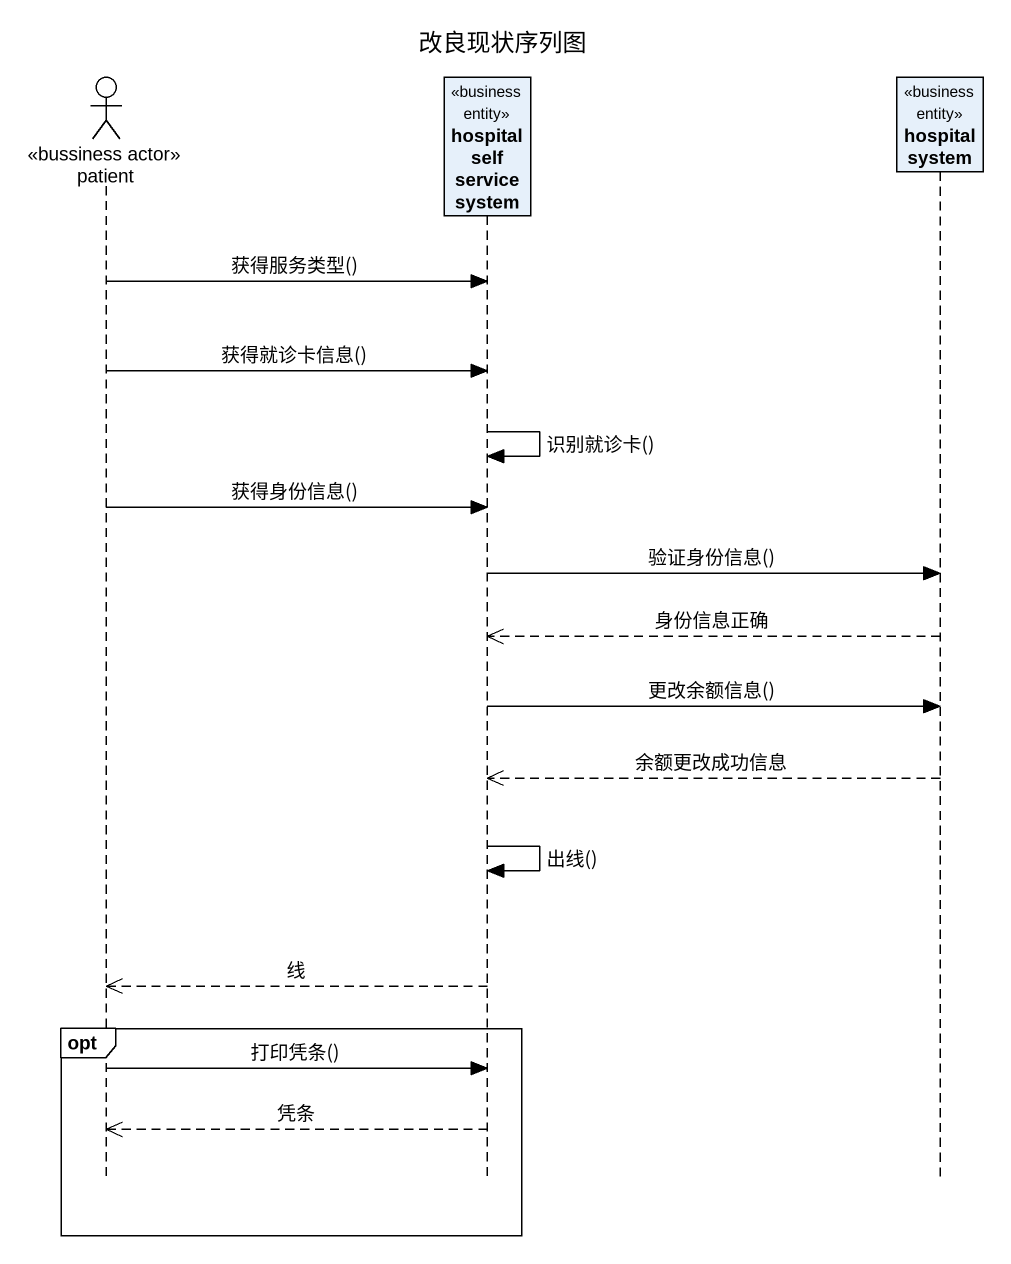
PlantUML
@startuml
title 改良现状序列图
hide footbox
actor patient <<bussiness actor>>
participant "hospital self service system" as hospital_self_service_system <<business entity>>
participant "hospital system" as hospital_system <<business entity>>

patient -> hospital_self_service_system : 获得服务类型()
patient -> hospital_self_service_system : 获得就诊卡信息()
hospital_self_service_system -> hospital_self_service_system : 识别就诊卡()
patient -> hospital_self_service_system : 获得身份信息()
hospital_self_service_system -> hospital_system : 验证身份信息()
hospital_system -->> hospital_self_service_system : 身份信息正确
hospital_self_service_system -> hospital_system : 更改余额信息()
hospital_system -->> hospital_self_service_system : 余额更改成功信息
hospital_self_service_system -> hospital_self_service_system : 出线()
hospital_self_service_system -->> patient : 线
opt
  patient -> hospital_self_service_system : 打印凭条()
  hospital_self_service_system -->> patient : 凭条
end
@enduml
